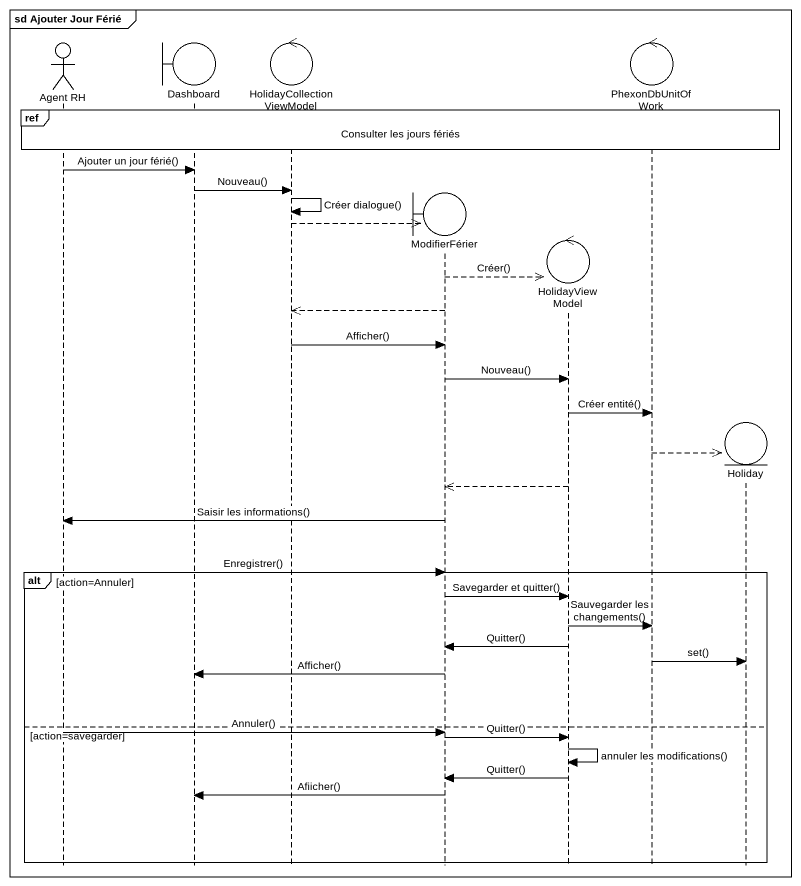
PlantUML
@startuml
mainframe sd Ajouter Jour Férié
hide footbox
actor "Agent RH" as Agent_RH
boundary Dashboard
control HolidayCollectionViewModel
boundary ModifierFérier
control HolidayViewModel
control PhexonDbUnitOfWork
entity Holiday

ref over Agent_RH, Dashboard, HolidayCollectionViewModel, ModifierFérier, HolidayViewModel, PhexonDbUnitOfWork, Holiday : Consulter les jours fériés
Agent_RH -> Dashboard : Ajouter un jour férié()
Dashboard -> HolidayCollectionViewModel : Nouveau()
HolidayCollectionViewModel -> HolidayCollectionViewModel : Créer dialogue()
HolidayCollectionViewModel -->> ModifierFérier **
ModifierFérier -->> HolidayViewModel ** : Créer()
ModifierFérier -->> HolidayCollectionViewModel
HolidayCollectionViewModel -> ModifierFérier : Afficher()
ModifierFérier -> HolidayViewModel : Nouveau()
HolidayViewModel -> PhexonDbUnitOfWork : Créer entité()
PhexonDbUnitOfWork -->> Holiday **
HolidayViewModel -->> ModifierFérier
ModifierFérier -> Agent_RH : Saisir les informations()
alt action=Annuler
  Agent_RH -> ModifierFérier : Enregistrer()
  ModifierFérier -> HolidayViewModel : Savegarder et quitter()
  HolidayViewModel -> PhexonDbUnitOfWork : Sauvegarder les changements()
  HolidayViewModel -> ModifierFérier : Quitter()
  PhexonDbUnitOfWork -> Holiday : set()
  ModifierFérier -> Dashboard : Afficher()
else action=savegarder
  Agent_RH -> ModifierFérier : Annuler()
  ModifierFérier -> HolidayViewModel : Quitter()
  HolidayViewModel -> HolidayViewModel : annuler les modifications()
  HolidayViewModel -> ModifierFérier : Quitter()
  ModifierFérier -> Dashboard : Afiicher()
end
@enduml
